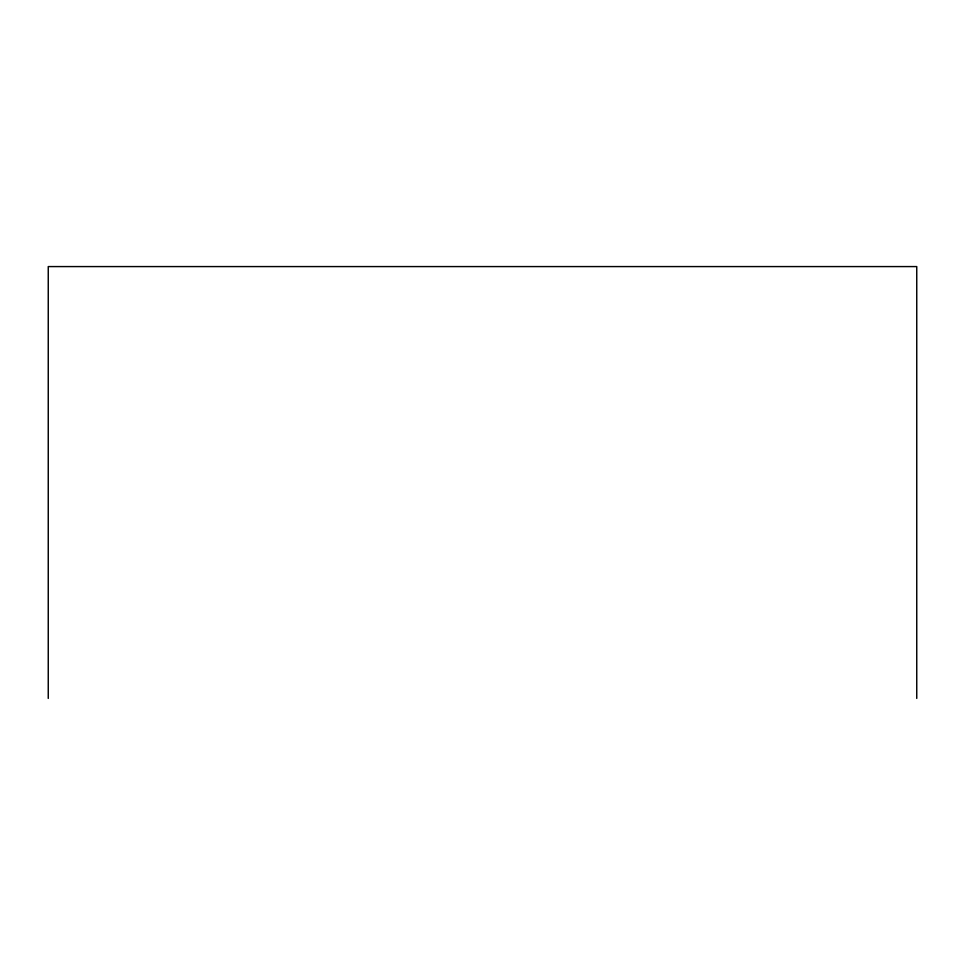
<?xml version="1.0" encoding="UTF-8"?>
<svg xmlns="http://www.w3.org/2000/svg" width="965" height="965" viewBox="0 0 965 965"><rect width="100%" height="100%" fill="white"/><g stroke="black" fill="none" stroke-linecap="round" stroke-linejoin="round"><path stroke-width="1.45" d="M916.75 698.419L916.75 266.581L48.25 266.581L48.25 698.419"/></g></svg>
